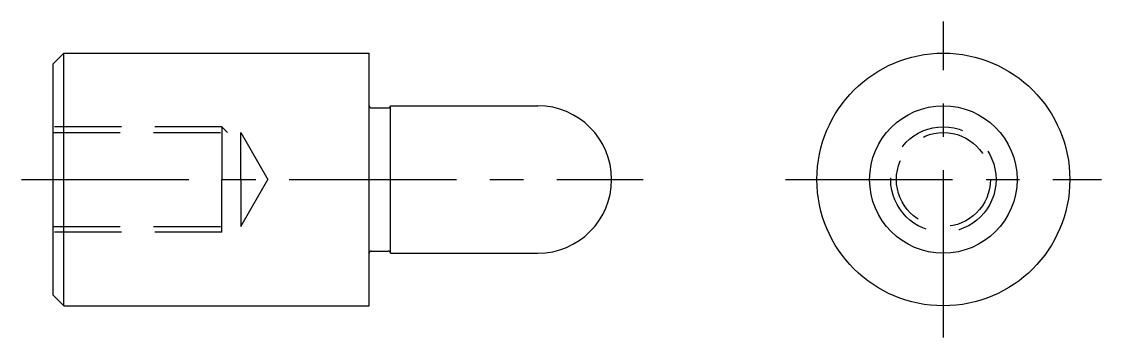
# Model space of a CAD drawing. Extents: x 41.4 to 92.6, y 15.6 to 73.9.
# Drawn here: x 41.4 to 92.6, y 58.9 to 73.9 of the extents above; entities outside this region: 2.
import ezdxf

# ---------------------------------------------------------------- set-up
doc = ezdxf.new("R2010")
doc.units = 0
doc.header["$LTSCALE"] = 0.25
doc.linetypes.add('CENTER', pattern=[50.8, 31.75, -6.35, 6.35, -6.35])
doc.linetypes.add('DASHED', pattern=[19.05, 12.7, -6.35])
doc.layers.get('0').update_dxf_attribs({"linetype": 'CONTINUOUS'})
doc.layers.add('CENTER', color=1, linetype='CENTER')
doc.styles.get("Standard").update_dxf_attribs({"font": 'txt.shx'})

msp = doc.modelspace()

# ---------------------------------------------------------------- linework, layer by layer
for p, q in [((43.381, 72.403), (42.881, 71.903)), ((43.381, 72.403), (57.881, 72.403)), ((43.381, 60.403), (43.381, 72.403)), ((57.881, 69.903), (57.881, 72.403)), ((42.881, 60.903), (42.881, 71.903)), ((57.881, 62.903), (57.881, 69.903)), ((57.981, 69.803), (58.781, 69.803)), ((58.881, 62.903), (58.881, 69.903)), ((58.881, 69.903), (65.881, 69.903)), ((57.881, 60.403), (57.881, 62.903)), ((57.981, 63.003), (58.781, 63.003)), ((58.881, 62.903), (65.881, 62.903)), ((42.881, 60.903), (43.381, 60.403)), ((43.381, 60.403), (57.881, 60.403))]:
    msp.add_line(p, q)
at = {"color": 3, "linetype": 'DASHED'}
for p, q in [((50.881, 68.903), (42.881, 68.903)), ((50.881, 68.903), (50.881, 66.403)), ((51.151, 68.632), (50.881, 68.903)), ((42.881, 68.632), (51.781, 68.632)), ((51.781, 66.403), (51.781, 68.632)), ((51.781, 68.632), (53.068, 66.403)), ((50.881, 63.903), (50.881, 66.403)), ((51.781, 64.173), (53.068, 66.403)), ((51.781, 66.403), (51.781, 64.173)), ((42.881, 64.173), (51.781, 64.173)), ((50.881, 63.903), (42.881, 63.903))]:
    msp.add_line(p, q, dxfattribs=at)
for radius in [6, 3.5]:
    msp.add_circle((85.127, 66.403), radius)
for radius in [2.5, 2.23]:
    msp.add_circle((85.127, 66.403), radius, dxfattribs=at)
for centre, radius, start, end in [((57.981, 69.903), 0.1, 180, 270), ((58.781, 69.903), 0.1, 270, 0), ((65.881, 66.403), 3.5, 270, 90), ((57.981, 62.903), 0.1, 90, 180), ((58.781, 62.903), 0.1, 0, 90)]:
    msp.add_arc(centre, radius, start, end)
msp.add_point((57.881, 66.403))
at = {"layer": 'CENTER', "color": 1, "linetype": 'CENTER'}
for p, q in [((85.127, 58.903), (85.127, 73.903)), ((41.381, 66.403), (70.881, 66.403)), ((77.627, 66.403), (92.627, 66.403))]:
    msp.add_line(p, q, dxfattribs=at)
msp.add_point((85.127, 66.403), dxfattribs=at)

# ---------------------------------------------------------------- texts
for s, p in [('JPQSTA12 - P7 - L15 - B8', (42.675, 20)), ('JPQSTA12', (42.675, 15.813))]:
    msp.add_text(s, height=2).set_placement(p)

doc.saveas('drawing.dxf')
